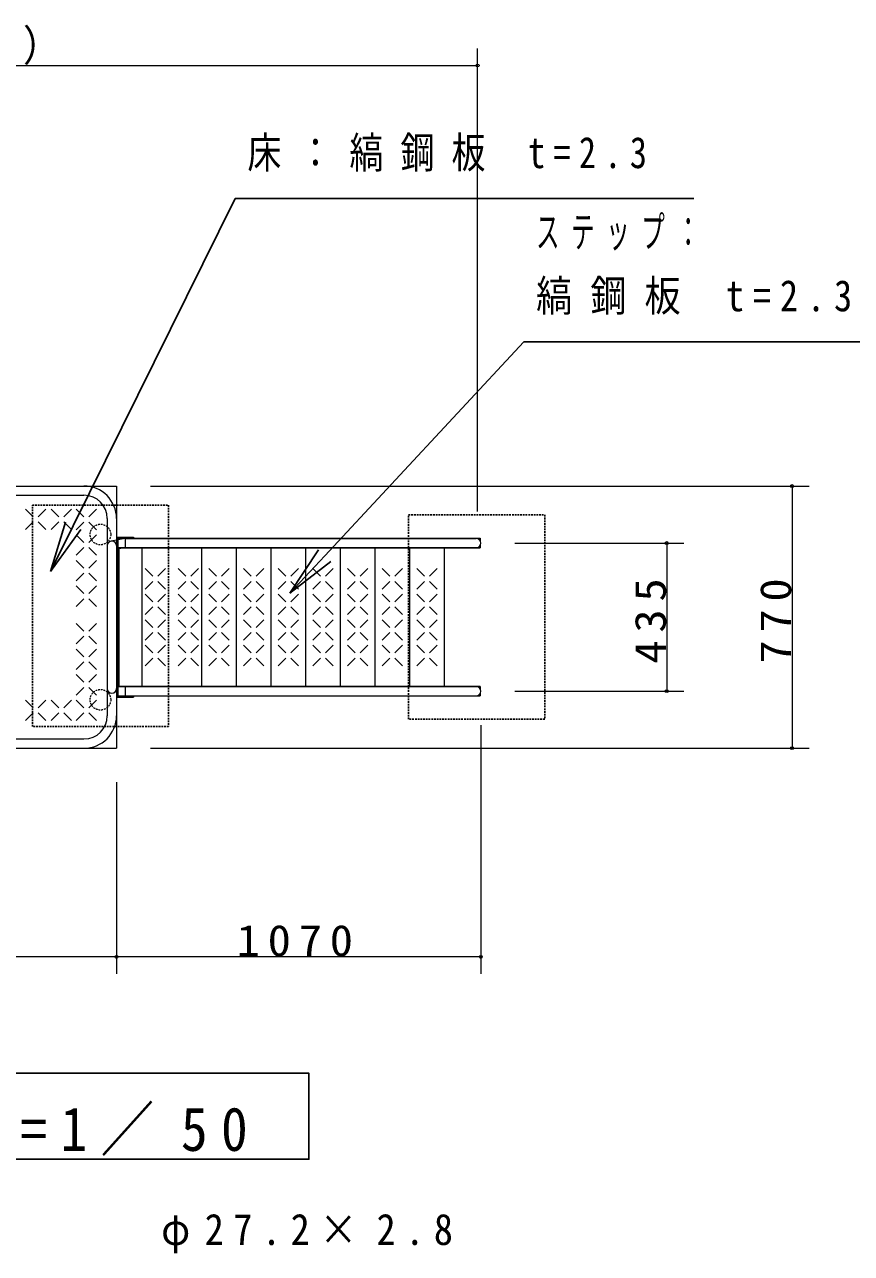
# Model space of a CAD drawing. Units: millimetres at full size. Extents: x -19540 to 0, y -2040 to 13350.
# Drawn here: x -10722 to -8292, y 7114 to 10723 of the extents above; entities that cross this region are included whole.
import ezdxf

# ---------------------------------------------------------------- set-up
doc = ezdxf.new("R2010")
doc.units = ezdxf.units.MM
doc.linetypes.add('USER4', pattern=[8, 5, -3])
for name, color, linetype, lineweight in [('DEFPOINTS_4', 57, 'Continuous', 13), ('線', 2, 'Continuous', 25), ('補助', 2, 'Continuous', 13)]:
    doc.layers.add(name, color=color, linetype=linetype, lineweight=lineweight)
doc.styles.add('ＭＳ ゴシック', font='')
doc.styles.get('ＭＳ ゴシック').set_extended_font_data('MS Gothic')

# ---------------------------------------------------------------- blocks, each defined once
blk = doc.blocks.new('dimension_origin')
at = {"color": 0, "linetype": 'Continuous', "lineweight": -2}
blk.add_circle((0, 0), 1.25, dxfattribs=at)

msp = doc.modelspace()

# ---------------------------------------------------------------- linework, layer by layer
at = {"layer": 'DEFPOINTS_4', "linetype": 'USER4'}
for centre in [(-10499.021, 9225.383), (-10499.021, 8739.983)]:
    msp.add_circle(centre, 30.25, dxfattribs=at)
at = {"layer": '線', "color": 7, "lineweight": 13}
for p, q in [((-11211.721, 9367.683), (-10451.721, 9367.683)), ((-11207.199, 9367.683), (-10547.321, 9367.683)), ((-10451.721, 9367.683), (-10451.721, 8597.683)), ((-11207.199, 9340.483), (-10547.321, 9340.483)), ((-10478.921, 9272.083), (-10478.921, 8693.283)), ((-10451.721, 9272.083), (-10451.721, 8693.283)), ((-10426.721, 9213.783), (-10467.835, 9206.049)), ((-10451.721, 9217.983), (-10401.721, 9217.983)), ((-10451.721, 9217.983), (-10451.721, 8747.383)), ((-10448.521, 9214.783), (-10401.721, 9214.783)), ((-10448.521, 9214.783), (-10448.521, 8750.583)), ((-10447.721, 9214.183), (-9382.786, 9214.183)), ((-10447.721, 9214.183), (-10447.721, 8751.183)), ((-10426.721, 9213.783), (-10426.721, 9186.583)), ((-10426.721, 9213.783), (-9395.088, 9213.783)), ((-10401.721, 9217.983), (-10401.721, 9214.783)), ((-9382.786, 9214.183), (-9382.786, 9205.981)), ((-10426.721, 9186.583), (-10451.721, 9181.88)), ((-10444.869, 9186.183), (-10444.869, 8779.183)), ((-10426.721, 9186.583), (-9395.088, 9186.583)), ((-10376.913, 9186.183), (-10376.913, 8779.183)), ((-10201.888, 9186.183), (-10201.888, 8779.183)), ((-10099.983, 9186.183), (-10099.983, 8779.183)), ((-9998.078, 9186.183), (-9998.078, 8779.183)), ((-9896.173, 9186.183), (-9896.173, 8779.183)), ((-9794.268, 9186.183), (-9794.268, 8779.183)), ((-9692.363, 9186.183), (-9692.363, 8779.183)), ((-9590.458, 9186.183), (-9590.458, 8779.183)), ((-9488.552, 9186.183), (-9488.552, 8779.183)), ((-9382.786, 9194.385), (-9382.786, 9186.183)), ((-10426.721, 8778.783), (-10426.721, 8751.583)), ((-10426.721, 8778.783), (-9395.088, 8778.783)), ((-9382.786, 8779.183), (-9382.786, 8770.981)), ((-10451.721, 8747.383), (-10401.721, 8747.383)), ((-10448.521, 8750.583), (-10401.721, 8750.583)), ((-10447.721, 8751.183), (-9382.786, 8751.183)), ((-10426.721, 8751.583), (-9395.088, 8751.583)), ((-10401.721, 8750.583), (-10401.721, 8747.383)), ((-9382.786, 8759.385), (-9382.786, 8751.183)), ((-11207.199, 8624.883), (-10547.321, 8624.883)), ((-11211.721, 8597.683), (-10451.721, 8597.683)), ((-11207.199, 8597.683), (-10547.321, 8597.683))]:
    msp.add_line(p, q, dxfattribs=at)
at = {"layer": '線'}
for p, q in [((-10696.6, 9277.113), (-10719.1, 9299.613)), ((-10659.1, 9299.613), (-10681.6, 9277.113)), ((-10621.6, 9277.113), (-10644.1, 9299.613)), ((-10584.1, 9299.613), (-10606.6, 9277.113)), ((-10570.495, 9299.403), (-10547.995, 9276.903)), ((-10510.495, 9299.403), (-10532.995, 9276.903)), ((-10696.6, 9262.113), (-10719.1, 9239.613)), ((-10659.1, 9239.613), (-10681.6, 9262.113)), ((-10621.6, 9262.113), (-10644.1, 9239.613)), ((-10584.1, 9239.613), (-10606.6, 9262.113)), ((-10547.995, 9261.903), (-10570.495, 9239.403)), ((-10532.995, 9261.903), (-10510.495, 9239.403)), ((-10570.495, 9224.403), (-10547.995, 9201.903)), ((-10510.495, 9224.403), (-10532.995, 9201.903)), ((-10547.995, 9186.903), (-10570.495, 9164.403)), ((-10532.995, 9186.903), (-10510.495, 9164.403)), ((-10447.721, 9186.183), (-9382.786, 9186.183)), ((-10547.995, 9126.903), (-10570.495, 9149.403)), ((-10532.995, 9126.903), (-10510.495, 9149.403)), ((-10570.495, 9089.403), (-10547.995, 9111.903)), ((-10510.495, 9089.403), (-10532.995, 9111.903)), ((-10368.041, 9125.183), (-10345.541, 9102.683)), ((-10308.041, 9125.183), (-10330.541, 9102.683)), ((-10270.76, 9125.183), (-10248.26, 9102.683)), ((-10210.76, 9125.183), (-10233.26, 9102.683)), ((-10180.936, 9125.183), (-10158.436, 9102.683)), ((-10120.936, 9125.183), (-10143.436, 9102.683)), ((-10079.03, 9125.183), (-10056.53, 9102.683)), ((-10019.03, 9125.183), (-10041.53, 9102.683)), ((-9977.125, 9125.183), (-9954.625, 9102.683)), ((-9917.125, 9125.183), (-9939.625, 9102.683)), ((-9875.22, 9125.183), (-9852.72, 9102.683)), ((-9815.22, 9125.183), (-9837.72, 9102.683)), ((-9773.315, 9125.183), (-9750.815, 9102.683)), ((-9713.315, 9125.183), (-9735.815, 9102.683)), ((-9671.41, 9125.183), (-9648.91, 9102.683)), ((-9611.41, 9125.183), (-9633.91, 9102.683)), ((-9569.505, 9125.183), (-9547.005, 9102.683)), ((-9509.505, 9125.183), (-9532.005, 9102.683)), ((-10547.995, 9051.903), (-10570.495, 9074.403)), ((-10532.995, 9051.903), (-10510.495, 9074.403)), ((-10345.541, 9087.683), (-10368.041, 9065.183)), ((-10330.541, 9087.683), (-10308.041, 9065.183)), ((-10248.26, 9087.683), (-10270.76, 9065.183)), ((-10233.26, 9087.683), (-10210.76, 9065.183)), ((-10158.436, 9087.683), (-10180.936, 9065.183)), ((-10143.436, 9087.683), (-10120.936, 9065.183)), ((-10056.53, 9087.683), (-10079.03, 9065.183)), ((-10041.53, 9087.683), (-10019.03, 9065.183)), ((-9954.625, 9087.683), (-9977.125, 9065.183)), ((-9939.625, 9087.683), (-9917.125, 9065.183)), ((-9852.72, 9087.683), (-9875.22, 9065.183)), ((-9837.72, 9087.683), (-9815.22, 9065.183)), ((-9750.815, 9087.683), (-9773.315, 9065.183)), ((-9735.815, 9087.683), (-9713.315, 9065.183)), ((-9648.91, 9087.683), (-9671.41, 9065.183)), ((-9633.91, 9087.683), (-9611.41, 9065.183)), ((-9547.005, 9087.683), (-9569.505, 9065.183)), ((-9532.005, 9087.683), (-9509.505, 9065.183)), ((-10570.495, 9014.403), (-10547.995, 9036.903)), ((-10510.495, 9014.403), (-10532.995, 9036.903)), ((-10368.041, 9050.183), (-10345.541, 9027.683)), ((-10308.041, 9050.183), (-10330.541, 9027.683)), ((-10270.76, 9050.183), (-10248.26, 9027.683)), ((-10210.76, 9050.183), (-10233.26, 9027.683)), ((-10180.936, 9050.183), (-10158.436, 9027.683)), ((-10120.936, 9050.183), (-10143.436, 9027.683)), ((-10079.03, 9050.183), (-10056.53, 9027.683)), ((-10019.03, 9050.183), (-10041.53, 9027.683)), ((-9977.125, 9050.183), (-9954.625, 9027.683)), ((-9917.125, 9050.183), (-9939.625, 9027.683)), ((-9875.22, 9050.183), (-9852.72, 9027.683)), ((-9815.22, 9050.183), (-9837.72, 9027.683)), ((-9773.315, 9050.183), (-9750.815, 9027.683)), ((-9713.315, 9050.183), (-9735.815, 9027.683)), ((-9671.41, 9050.183), (-9648.91, 9027.683)), ((-9611.41, 9050.183), (-9633.91, 9027.683)), ((-9569.505, 9050.183), (-9547.005, 9027.683)), ((-9509.505, 9050.183), (-9532.005, 9027.683)), ((-10345.541, 9012.683), (-10368.041, 8990.183)), ((-10330.541, 9012.683), (-10308.041, 8990.183)), ((-10248.26, 9012.683), (-10270.76, 8990.183)), ((-10233.26, 9012.683), (-10210.76, 8990.183)), ((-10158.436, 9012.683), (-10180.936, 8990.183)), ((-10143.436, 9012.683), (-10120.936, 8990.183)), ((-10056.53, 9012.683), (-10079.03, 8990.183)), ((-10041.53, 9012.683), (-10019.03, 8990.183)), ((-9954.625, 9012.683), (-9977.125, 8990.183)), ((-9939.625, 9012.683), (-9917.125, 8990.183)), ((-9852.72, 9012.683), (-9875.22, 8990.183)), ((-9837.72, 9012.683), (-9815.22, 8990.183)), ((-9750.815, 9012.683), (-9773.315, 8990.183)), ((-9735.815, 9012.683), (-9713.315, 8990.183)), ((-9648.91, 9012.683), (-9671.41, 8990.183)), ((-9633.91, 9012.683), (-9611.41, 8990.183)), ((-9547.005, 9012.683), (-9569.505, 8990.183)), ((-9532.005, 9012.683), (-9509.505, 8990.183)), ((-10570.495, 8963.985), (-10547.995, 8941.485)), ((-10510.495, 8963.985), (-10532.995, 8941.485)), ((-10345.541, 8952.683), (-10368.041, 8975.183)), ((-10330.541, 8952.683), (-10308.041, 8975.183)), ((-10248.26, 8952.683), (-10270.76, 8975.183)), ((-10233.26, 8952.683), (-10210.76, 8975.183)), ((-10158.436, 8952.683), (-10180.936, 8975.183)), ((-10143.436, 8952.683), (-10120.936, 8975.183)), ((-10056.53, 8952.683), (-10079.03, 8975.183)), ((-10041.53, 8952.683), (-10019.03, 8975.183)), ((-9954.625, 8952.683), (-9977.125, 8975.183)), ((-9939.625, 8952.683), (-9917.125, 8975.183)), ((-9852.72, 8952.683), (-9875.22, 8975.183)), ((-9837.72, 8952.683), (-9815.22, 8975.183)), ((-9750.815, 8952.683), (-9773.315, 8975.183)), ((-9735.815, 8952.683), (-9713.315, 8975.183)), ((-9648.91, 8952.683), (-9671.41, 8975.183)), ((-9633.91, 8952.683), (-9611.41, 8975.183)), ((-9547.005, 8952.683), (-9569.505, 8975.183)), ((-9532.005, 8952.683), (-9509.505, 8975.183)), ((-10547.995, 8926.485), (-10570.495, 8903.985)), ((-10532.995, 8926.485), (-10510.495, 8903.985)), ((-10368.041, 8915.183), (-10345.541, 8937.683)), ((-10308.041, 8915.183), (-10330.541, 8937.683)), ((-10270.76, 8915.183), (-10248.26, 8937.683)), ((-10210.76, 8915.183), (-10233.26, 8937.683)), ((-10180.936, 8915.183), (-10158.436, 8937.683)), ((-10120.936, 8915.183), (-10143.436, 8937.683)), ((-10079.03, 8915.183), (-10056.53, 8937.683)), ((-10019.03, 8915.183), (-10041.53, 8937.683)), ((-9977.125, 8915.183), (-9954.625, 8937.683)), ((-9917.125, 8915.183), (-9939.625, 8937.683)), ((-9875.22, 8915.183), (-9852.72, 8937.683)), ((-9815.22, 8915.183), (-9837.72, 8937.683)), ((-9773.315, 8915.183), (-9750.815, 8937.683)), ((-9713.315, 8915.183), (-9735.815, 8937.683)), ((-9671.41, 8915.183), (-9648.91, 8937.683)), ((-9611.41, 8915.183), (-9633.91, 8937.683)), ((-9569.505, 8915.183), (-9547.005, 8937.683)), ((-9509.505, 8915.183), (-9532.005, 8937.683)), ((-10570.495, 8888.985), (-10547.995, 8866.485)), ((-10510.495, 8888.985), (-10532.995, 8866.485)), ((-10345.541, 8877.683), (-10368.041, 8900.183)), ((-10330.541, 8877.683), (-10308.041, 8900.183)), ((-10248.26, 8877.683), (-10270.76, 8900.183)), ((-10233.26, 8877.683), (-10210.76, 8900.183)), ((-10158.436, 8877.683), (-10180.936, 8900.183)), ((-10143.436, 8877.683), (-10120.936, 8900.183)), ((-10056.53, 8877.683), (-10079.03, 8900.183)), ((-10041.53, 8877.683), (-10019.03, 8900.183)), ((-9954.625, 8877.683), (-9977.125, 8900.183)), ((-9939.625, 8877.683), (-9917.125, 8900.183)), ((-9852.72, 8877.683), (-9875.22, 8900.183)), ((-9837.72, 8877.683), (-9815.22, 8900.183)), ((-9750.815, 8877.683), (-9773.315, 8900.183)), ((-9735.815, 8877.683), (-9713.315, 8900.183)), ((-9648.91, 8877.683), (-9671.41, 8900.183)), ((-9633.91, 8877.683), (-9611.41, 8900.183)), ((-9547.005, 8877.683), (-9569.505, 8900.183)), ((-9532.005, 8877.683), (-9509.505, 8900.183)), ((-10547.995, 8851.485), (-10570.495, 8828.985)), ((-10532.995, 8851.485), (-10510.495, 8828.985)), ((-10368.041, 8840.183), (-10345.541, 8862.683)), ((-10308.041, 8840.183), (-10330.541, 8862.683)), ((-10270.76, 8840.183), (-10248.26, 8862.683)), ((-10210.76, 8840.183), (-10233.26, 8862.683)), ((-10180.936, 8840.183), (-10158.436, 8862.683)), ((-10120.936, 8840.183), (-10143.436, 8862.683)), ((-10079.03, 8840.183), (-10056.53, 8862.683)), ((-10019.03, 8840.183), (-10041.53, 8862.683)), ((-9977.125, 8840.183), (-9954.625, 8862.683)), ((-9917.125, 8840.183), (-9939.625, 8862.683)), ((-9875.22, 8840.183), (-9852.72, 8862.683)), ((-9815.22, 8840.183), (-9837.72, 8862.683)), ((-9773.315, 8840.183), (-9750.815, 8862.683)), ((-9713.315, 8840.183), (-9735.815, 8862.683)), ((-9671.41, 8840.183), (-9648.91, 8862.683)), ((-9611.41, 8840.183), (-9633.91, 8862.683)), ((-9569.505, 8840.183), (-9547.005, 8862.683)), ((-9509.505, 8840.183), (-9532.005, 8862.683)), ((-10547.995, 8791.485), (-10570.495, 8813.985)), ((-10532.995, 8791.485), (-10510.495, 8813.985)), ((-10570.495, 8753.985), (-10547.995, 8776.485)), ((-10510.495, 8753.985), (-10532.995, 8776.485)), ((-10447.721, 8779.183), (-9382.786, 8779.183)), ((-10696.6, 8716.696), (-10719.1, 8739.196)), ((-10659.1, 8739.196), (-10681.6, 8716.696)), ((-10621.6, 8716.696), (-10644.1, 8739.196)), ((-10584.1, 8739.196), (-10606.6, 8716.696)), ((-10547.995, 8716.485), (-10570.495, 8738.985)), ((-10532.995, 8716.485), (-10510.495, 8738.985)), ((-10696.6, 8701.696), (-10719.1, 8679.196)), ((-10659.1, 8679.196), (-10681.6, 8701.696)), ((-10621.6, 8701.696), (-10644.1, 8679.196)), ((-10584.1, 8679.196), (-10606.6, 8701.696)), ((-10570.495, 8678.985), (-10547.995, 8701.485)), ((-10510.495, 8678.985), (-10532.995, 8701.485))]:
    msp.add_line(p, q, dxfattribs=at)
at = {"layer": '線', "color": 4, "linetype": 'USER4'}
for points in [[(-10699.021, 9311.488), (-10299.021, 9311.488), (-10299.021, 8661.488), (-10699.021, 8661.488)], [(-9593.713, 9282.888), (-9193.713, 9282.888), (-9193.713, 8682.888), (-9593.713, 8682.888)]]:
    msp.add_lwpolyline(points, close=True, dxfattribs=at)
at = {"layer": '線', "color": 7, "lineweight": 13}
for centre, radius, start, end in [((-10547.321, 9272.083), 95.6, 0, 90), ((-10547.321, 9272.083), 68.4, 0, 90), ((-10465.321, 9192.683), 13.6, 0, 180), ((-9395.088, 9200.183), 13.6, 270, 90), ((-10465.321, 8772.683), 13.6, 180, 0), ((-9395.088, 8765.183), 13.6, 270, 90), ((-10547.321, 8693.283), 95.6, 270, 0), ((-10547.321, 8693.283), 68.4, 270, 0)]:
    msp.add_arc(centre, radius, start, end, dxfattribs=at)
at = {"layer": '補助'}
for p, q in [((-9390.607, 9292.888), (-9390.607, 10652.866)), ((-12361.42, 10602.866), (-9390.607, 10602.866)), ((-10351.721, 9367.683), (-8416.964, 9367.683)), ((-8466.964, 9367.683), (-8466.964, 8597.683)), ((-9281.488, 9200.183), (-8785.044, 9200.183)), ((-8835.044, 9200.183), (-8835.044, 8765.183)), ((-9281.488, 8765.183), (-8785.044, 8765.183)), ((-9381.488, 8665.183), (-9381.488, 7934.862)), ((-10351.721, 8597.683), (-8416.964, 8597.683)), ((-10451.721, 8497.683), (-10451.721, 7934.862)), ((-10451.721, 8497.683), (-10451.721, 7934.862)), ((-10451.721, 7984.862), (-11211.721, 7984.862)), ((-9381.488, 7984.862), (-10451.721, 7984.862))]:
    msp.add_line(p, q, dxfattribs=at)
at = {"layer": '補助', "lineweight": 25}
for p, q in [((-10578.873, 9250.815), (-10103.573, 10211.738)), ((-10103.573, 10211.738), (-10053.573, 10211.738)), ((-10053.573, 10211.738), (-8755.219, 10211.738)), ((-9839.889, 9162.875), (-9255.14, 9791.323)), ((-9255.14, 9791.323), (-9205.14, 9791.323)), ((-9205.14, 9791.323), (-8147.766, 9791.323)), ((-10601.282, 9261.899), (-10645.377, 9116.364)), ((-10645.377, 9116.364), (-10578.873, 9250.815)), ((-10556.464, 9239.731), (-10645.377, 9116.364)), ((-9858.192, 9179.904), (-9942.068, 9053.059)), ((-9942.068, 9053.059), (-9839.889, 9162.875)), ((-9821.587, 9145.845), (-9942.068, 9053.059))]:
    msp.add_line(p, q, dxfattribs=at)
msp.add_lwpolyline([(-11819.399, 7390.51), (-9886.319, 7390.51), (-9886.319, 7643.287), (-11819.399, 7643.287)], close=True, dxfattribs=at)

# ---------------------------------------------------------------- block references
at = {"layer": '補助', "xscale": 3.33, "yscale": 3.33}
for p, rotation in [((-9390.607, 10602.866), 180), ((-8466.964, 9367.683), 270), ((-8835.044, 9200.183), 270), ((-8835.044, 8765.183), 90), ((-8466.964, 8597.683), 90), ((-10451.721, 7984.862), 180), ((-9381.488, 7984.862), 180)]:
    msp.add_blockref('dimension_origin', p, dxfattribs=dict(at, rotation=rotation))
msp.add_blockref('dimension_origin', (-10451.721, 7984.862), dxfattribs=at)

# ---------------------------------------------------------------- texts
at = {"layer": '補助', "style": 'ＭＳ ゴシック'}
for s, insert, char_height, attachment_point in [('\\T1.33;\\W0.9;（2970）', (-10876.014, 10603.866), 91.64, 8), ('\\T1.5;\\W0.8;床：縞鋼板\\~t=2.3', (-10067.323, 10392.988), 91.64, 1), ('\\T1.5;\\W0.55;ステップ：', (-9218.89, 10160.073), 91.64, 1), ('\\T1.5;\\W0.85;縞鋼板\\~t=2.3', (-9218.89, 9972.573), 91.64, 1), ('\\T1.33;\\W1.1;1070', (-9916.604, 7985.862), 91.64, 8), ('\\T1.5;\\W0.9;平面図\\~S=1／50', (-10852.859, 7400.232), 128.3, 8), ('\\T1.5;\\W0.9;φ27.2×2.8', (-10320.568, 7230.732), 91.64, 1)]:
    msp.add_mtext(s, dxfattribs=dict(at, insert=insert, char_height=char_height, attachment_point=attachment_point))
at = {"layer": '補助', "char_height": 91.64, "attachment_point": 8, "rotation": 90, "style": 'ＭＳ ゴシック'}
for s, insert in [('\\T1.33;\\W1.1;435', (-8836.044, 8982.683)), ('\\T1.33;\\W1.1;770', (-8467.964, 8982.683))]:
    msp.add_mtext(s, dxfattribs=dict(at, insert=insert))

doc.saveas('drawing.dxf')
